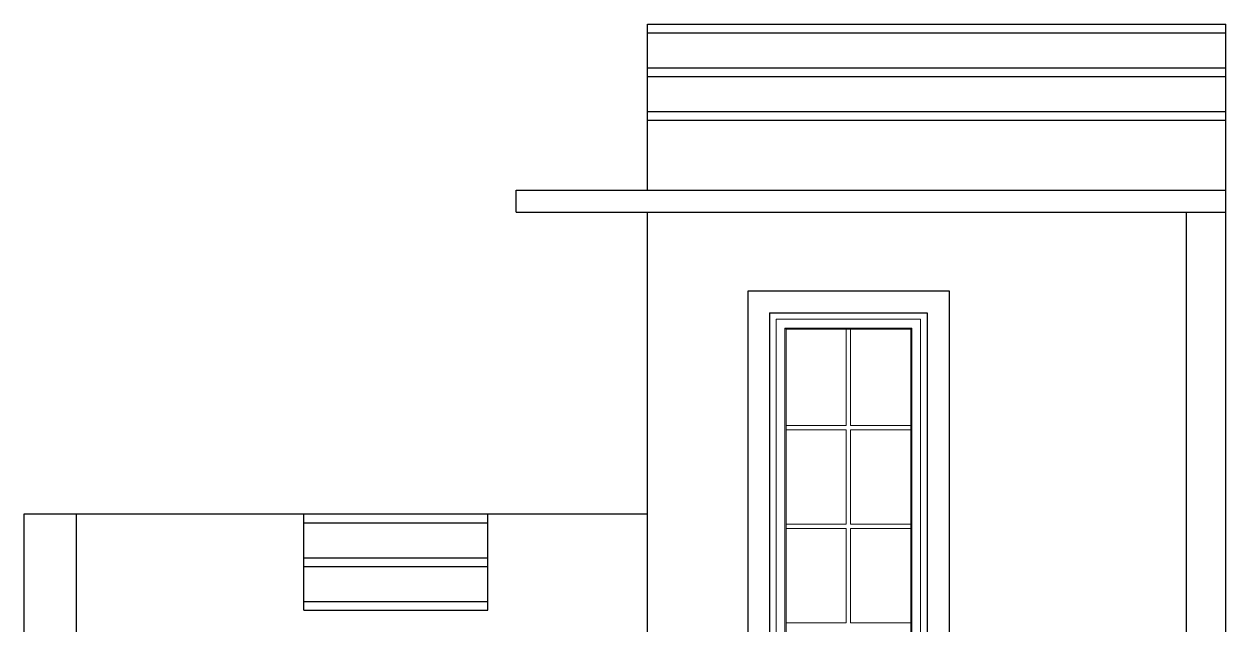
# Model space of a CAD drawing. Header units: inches. Extents: x -5058079 to -5054904, y -3262045 to -3259800.
# Drawn here: x -5056446.9 to -5056172.3, y -3261538.1 to -3261400.7 of the extents above; entities that cross this region are included whole.
import ezdxf

# ---------------------------------------------------------------- set-up
doc = ezdxf.new("R2010")
doc.units = ezdxf.units.IN
doc.header["$LTSCALE"] = 2
doc.header["$MEASUREMENT"] = 0
doc.layers.get('0').update_dxf_attribs({"linetype": 'CONTINUOUS'})
doc.layers.add('window', color=4, linetype='CONTINUOUS', lineweight=13)

msp = doc.modelspace()

# ---------------------------------------------------------------- linework, layer by layer
at = {"ltscale": 0.5}
for p, q in [((-5056304.48, -3261400.72), (-5056172.32, -3261400.72)), ((-5056304.48, -3261438.72), (-5056304.48, -3261400.72)), ((-5056172.32, -3261438.72), (-5056172.32, -3261400.72)), ((-5056304.48, -3261402.72), (-5056172.32, -3261402.72)), ((-5056304.48, -3261410.72), (-5056172.32, -3261410.72)), ((-5056304.48, -3261412.72), (-5056172.32, -3261412.72)), ((-5056304.48, -3261420.72), (-5056172.32, -3261420.72)), ((-5056304.48, -3261422.72), (-5056172.32, -3261422.72)), ((-5056334.48, -3261438.72), (-5056172.32, -3261438.72)), ((-5056334.48, -3261443.72), (-5056334.48, -3261438.72)), ((-5056172.32, -3261774.72), (-5056172.32, -3261438.72)), ((-5056334.48, -3261443.72), (-5056172.32, -3261443.72)), ((-5056304.48, -3261550.72), (-5056304.48, -3261443.72)), ((-5056181.32, -3261667.72), (-5056181.32, -3261443.72)), ((-5056281.5, -3261749.72), (-5056281.5, -3261461.72)), ((-5056281.5, -3261461.72), (-5056235.58, -3261461.72)), ((-5056235.58, -3261461.72), (-5056235.58, -3261749.72)), ((-5056276.5, -3261744.72), (-5056276.5, -3261466.72)), ((-5056276.5, -3261466.72), (-5056240.58, -3261466.72)), ((-5056240.58, -3261466.72), (-5056240.58, -3261744.72)), ((-5056446.91, -3261550.72), (-5056446.91, -3261512.72)), ((-5056446.91, -3261512.72), (-5056304.48, -3261512.72)), ((-5056434.91, -3261550.72), (-5056434.91, -3261512.72)), ((-5056382.98, -3261534.72), (-5056382.98, -3261512.72)), ((-5056382.98, -3261514.72), (-5056340.98, -3261514.72)), ((-5056340.98, -3261534.72), (-5056340.98, -3261512.72)), ((-5056382.98, -3261522.72), (-5056340.98, -3261522.72)), ((-5056382.98, -3261524.72), (-5056340.98, -3261524.72)), ((-5056382.98, -3261532.72), (-5056340.98, -3261532.72)), ((-5056382.98, -3261534.72), (-5056340.98, -3261534.72))]:
    msp.add_line(p, q, dxfattribs=at)
at = {"layer": 'window'}
for p, q in [((-5056276.58, -3261744.72), (-5056276.58, -3261466.72)), ((-5056240.58, -3261466.72), (-5056276.58, -3261466.72)), ((-5056275.08, -3261468.22), (-5056242.08, -3261468.22)), ((-5056275.08, -3261468.22), (-5056275.08, -3261742.72)), ((-5056242.08, -3261742.72), (-5056242.08, -3261468.22)), ((-5056240.58, -3261744.72), (-5056240.58, -3261466.72)), ((-5056244.08, -3261470.22), (-5056273.08, -3261470.22)), ((-5056273.08, -3261470.22), (-5056273.08, -3261741.22)), ((-5056272.83, -3261470.47), (-5056273.08, -3261470.22)), ((-5056272.83, -3261470.47), (-5056272.83, -3261740.97)), ((-5056272.83, -3261470.47), (-5056244.33, -3261470.47)), ((-5056259.08, -3261470.47), (-5056259.08, -3261492.51)), ((-5056258.08, -3261470.47), (-5056258.08, -3261492.51)), ((-5056244.33, -3261470.47), (-5056244.08, -3261470.22)), ((-5056244.33, -3261740.97), (-5056244.33, -3261470.47)), ((-5056244.08, -3261741.22), (-5056244.08, -3261470.22)), ((-5056272.83, -3261492.51), (-5056259.08, -3261492.51)), ((-5056258.08, -3261492.51), (-5056244.33, -3261492.51)), ((-5056272.83, -3261493.51), (-5056259.08, -3261493.51)), ((-5056259.08, -3261493.51), (-5056259.08, -3261515.05)), ((-5056258.08, -3261493.51), (-5056258.08, -3261515.05)), ((-5056258.08, -3261493.51), (-5056244.33, -3261493.51)), ((-5056272.83, -3261515.05), (-5056259.08, -3261515.05)), ((-5056258.08, -3261515.05), (-5056244.33, -3261515.05)), ((-5056272.83, -3261516.05), (-5056259.08, -3261516.05)), ((-5056259.08, -3261516.05), (-5056259.08, -3261537.59)), ((-5056258.08, -3261516.05), (-5056258.08, -3261537.59)), ((-5056258.08, -3261516.05), (-5056244.33, -3261516.05)), ((-5056272.83, -3261537.59), (-5056259.08, -3261537.59)), ((-5056258.08, -3261537.59), (-5056244.33, -3261537.59))]:
    msp.add_line(p, q, dxfattribs=at)

doc.saveas('drawing.dxf')
